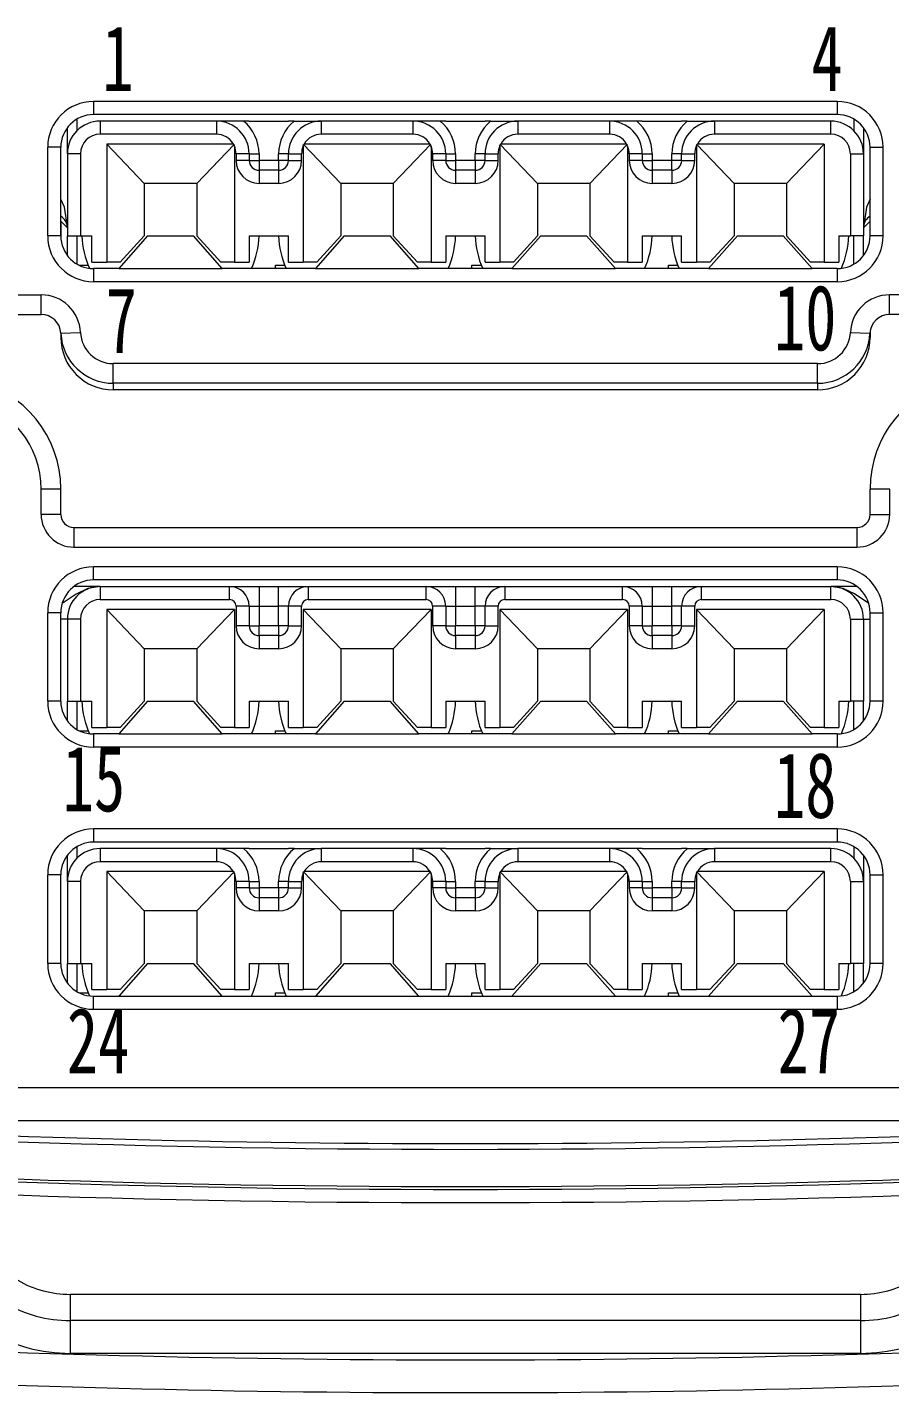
# Model space of a CAD drawing. Header units: inches. Extents: x 47316 to 59086, y 3141 to 11743.
# Drawn here: x 54120.21 to 54134.03, y 9684.55 to 9706.42 of the extents above; entities that cross this region are included whole.
import ezdxf

# ---------------------------------------------------------------- set-up
doc = ezdxf.new("R2010")
doc.units = ezdxf.units.IN
doc.header["$MEASUREMENT"] = 0
doc.layers.add('_BLACK_HOLE', color=7, linetype='Continuous')
doc.styles.add('MtX_SimSun', font='')
doc.styles.get('MtX_SimSun').set_extended_font_data('SimSun')

msp = doc.modelspace()

# ---------------------------------------------------------------- linework, layer by layer
at = {"color": 0, "lineweight": 15, "ltscale": 0.283749}
for p, q in [((54133.191, 9705.235), (54121.274, 9705.235)), ((54133.191, 9705.025), (54121.274, 9705.025)), ((54133.191, 9702.347), (54121.274, 9702.347)), ((54133.191, 9697.78), (54121.274, 9697.78)), ((54133.191, 9697.57), (54121.274, 9697.57)), ((54133.191, 9694.892), (54121.274, 9694.892)), ((54133.191, 9693.58), (54121.274, 9693.58)), ((54133.191, 9693.37), (54121.274, 9693.37)), ((54121.274, 9690.692), (54133.191, 9690.692))]:
    msp.add_line(p, q, dxfattribs=at)
at = {"color": 0, "lineweight": 15, "ltscale": 0.005}
for p, q in [((54121.274, 9705.235), (54121.274, 9705.025)), ((54133.191, 9705.235), (54133.191, 9705.025)), ((54121.379, 9704.92), (54121.379, 9704.71)), ((54123.242, 9704.92), (54123.242, 9704.71)), ((54124.922, 9704.92), (54124.922, 9704.71)), ((54126.392, 9704.92), (54126.392, 9704.71)), ((54128.072, 9704.92), (54128.072, 9704.71)), ((54129.542, 9704.92), (54129.542, 9704.71)), ((54131.222, 9704.92), (54131.222, 9704.71)), ((54133.086, 9704.71), (54133.086, 9704.92)), ((54120.749, 9704.5), (54120.539, 9704.5)), ((54133.716, 9704.5), (54133.926, 9704.5)), ((54121.064, 9704.395), (54120.854, 9704.395)), ((54123.767, 9704.395), (54123.557, 9704.395)), ((54123.767, 9704.29), (54123.557, 9704.29)), ((54124.397, 9704.395), (54124.607, 9704.395)), ((54124.397, 9704.29), (54124.607, 9704.29)), ((54126.917, 9704.395), (54126.707, 9704.395)), ((54126.917, 9704.29), (54126.707, 9704.29)), ((54127.547, 9704.395), (54127.757, 9704.395)), ((54127.547, 9704.29), (54127.757, 9704.29)), ((54130.067, 9704.395), (54129.857, 9704.395)), ((54130.067, 9704.29), (54129.857, 9704.29)), ((54130.697, 9704.395), (54130.907, 9704.395)), ((54130.697, 9704.29), (54130.907, 9704.29)), ((54133.401, 9704.395), (54133.611, 9704.395)), ((54123.925, 9704.132), (54123.925, 9703.922)), ((54124.24, 9704.132), (54124.24, 9703.922)), ((54127.075, 9704.132), (54127.075, 9703.922)), ((54127.39, 9704.132), (54127.39, 9703.922)), ((54130.225, 9704.132), (54130.225, 9703.922)), ((54130.54, 9704.132), (54130.54, 9703.922)), ((54120.749, 9703.082), (54120.539, 9703.082)), ((54120.854, 9703.082), (54121.064, 9703.082)), ((54133.611, 9703.082), (54133.401, 9703.082)), ((54133.926, 9703.082), (54133.716, 9703.082)), ((54121.274, 9702.557), (54121.274, 9702.347)), ((54133.191, 9702.557), (54133.191, 9702.347)), ((54121.274, 9697.57), (54121.274, 9697.78)), ((54133.191, 9697.78), (54133.191, 9697.57)), ((54121.379, 9697.465), (54121.379, 9697.255)), ((54123.452, 9697.255), (54123.452, 9697.465)), ((54124.712, 9697.465), (54124.712, 9697.255)), ((54126.602, 9697.255), (54126.602, 9697.465)), ((54127.862, 9697.465), (54127.862, 9697.255)), ((54129.752, 9697.255), (54129.752, 9697.465)), ((54131.012, 9697.465), (54131.012, 9697.255)), ((54133.086, 9697.255), (54133.086, 9697.465)), ((54123.767, 9697.15), (54123.557, 9697.15)), ((54124.607, 9697.15), (54124.397, 9697.15)), ((54126.917, 9697.15), (54126.707, 9697.15)), ((54127.757, 9697.15), (54127.547, 9697.15)), ((54130.067, 9697.15), (54129.857, 9697.15)), ((54130.907, 9697.15), (54130.697, 9697.15)), ((54120.749, 9697.045), (54120.539, 9697.045)), ((54121.064, 9696.94), (54120.854, 9696.94)), ((54133.401, 9696.94), (54133.611, 9696.94)), ((54133.716, 9697.045), (54133.926, 9697.045)), ((54123.767, 9696.835), (54123.557, 9696.835)), ((54123.925, 9696.677), (54123.925, 9696.467)), ((54124.24, 9696.677), (54124.24, 9696.467)), ((54124.397, 9696.835), (54124.607, 9696.835)), ((54126.917, 9696.835), (54126.707, 9696.835)), ((54127.075, 9696.677), (54127.075, 9696.467)), ((54127.39, 9696.677), (54127.39, 9696.467)), ((54127.547, 9696.835), (54127.757, 9696.835)), ((54130.067, 9696.835), (54129.857, 9696.835)), ((54130.225, 9696.677), (54130.225, 9696.467)), ((54130.54, 9696.677), (54130.54, 9696.467)), ((54130.697, 9696.835), (54130.907, 9696.835)), ((54120.749, 9695.627), (54120.539, 9695.627)), ((54120.854, 9695.627), (54121.064, 9695.627)), ((54133.611, 9695.627), (54133.401, 9695.627)), ((54133.926, 9695.627), (54133.716, 9695.627)), ((54121.274, 9695.102), (54121.274, 9694.892)), ((54133.191, 9695.102), (54133.191, 9694.892)), ((54121.274, 9693.58), (54121.274, 9693.37)), ((54133.191, 9693.58), (54133.191, 9693.37)), ((54121.379, 9693.265), (54121.379, 9693.055)), ((54123.242, 9693.265), (54123.242, 9693.055)), ((54124.922, 9693.265), (54124.922, 9693.055)), ((54126.392, 9693.265), (54126.392, 9693.055)), ((54128.072, 9693.265), (54128.072, 9693.055)), ((54129.542, 9693.265), (54129.542, 9693.055)), ((54131.222, 9693.265), (54131.222, 9693.055)), ((54133.086, 9693.055), (54133.086, 9693.265)), ((54120.749, 9692.845), (54120.539, 9692.845)), ((54121.064, 9692.74), (54120.854, 9692.74)), ((54123.767, 9692.74), (54123.557, 9692.74)), ((54124.397, 9692.74), (54124.607, 9692.74)), ((54126.917, 9692.74), (54126.707, 9692.74)), ((54127.547, 9692.74), (54127.757, 9692.74)), ((54130.067, 9692.74), (54129.857, 9692.74)), ((54130.697, 9692.74), (54130.907, 9692.74)), ((54133.401, 9692.74), (54133.611, 9692.74)), ((54133.716, 9692.845), (54133.926, 9692.845)), ((54123.767, 9692.635), (54123.557, 9692.635)), ((54123.925, 9692.477), (54123.925, 9692.267)), ((54124.24, 9692.477), (54124.24, 9692.267)), ((54124.397, 9692.635), (54124.607, 9692.635)), ((54126.917, 9692.635), (54126.707, 9692.635)), ((54127.075, 9692.477), (54127.075, 9692.267)), ((54127.39, 9692.477), (54127.39, 9692.267)), ((54127.547, 9692.635), (54127.757, 9692.635)), ((54130.067, 9692.635), (54129.857, 9692.635)), ((54130.225, 9692.477), (54130.225, 9692.267)), ((54130.54, 9692.477), (54130.54, 9692.267)), ((54130.697, 9692.635), (54130.907, 9692.635)), ((54120.749, 9691.427), (54120.539, 9691.427)), ((54120.854, 9691.427), (54121.064, 9691.427)), ((54133.611, 9691.427), (54133.401, 9691.427)), ((54133.926, 9691.427), (54133.716, 9691.427)), ((54121.274, 9690.692), (54121.274, 9690.902)), ((54133.191, 9690.902), (54133.191, 9690.692))]:
    msp.add_line(p, q, dxfattribs=at)
at = {"color": 0, "lineweight": 15, "ltscale": 0.004398}
for p, q in [((54121.011, 9704.769), (54121.011, 9704.954)), ((54133.454, 9704.954), (54133.454, 9704.769)), ((54121.011, 9693.114), (54121.011, 9693.299)), ((54133.454, 9693.299), (54133.454, 9693.114))]:
    msp.add_line(p, q, dxfattribs=at)
at = {"color": 0, "lineweight": 15, "ltscale": 0.01}
for p, q in [((54120.854, 9704.395), (54120.854, 9704.815)), ((54133.611, 9704.815), (54133.611, 9704.395)), ((54121.247, 9702.662), (54121.247, 9703.082)), ((54123.767, 9703.082), (54123.767, 9702.662)), ((54124.397, 9702.662), (54124.397, 9703.082)), ((54126.917, 9703.082), (54126.917, 9702.662)), ((54127.547, 9702.662), (54127.547, 9703.082)), ((54130.067, 9703.082), (54130.067, 9702.662)), ((54130.697, 9702.662), (54130.697, 9703.082)), ((54133.217, 9703.082), (54133.217, 9702.662)), ((54121.247, 9695.207), (54121.247, 9695.627)), ((54123.767, 9695.627), (54123.767, 9695.207)), ((54124.397, 9695.207), (54124.397, 9695.627)), ((54126.917, 9695.627), (54126.917, 9695.207)), ((54127.547, 9695.207), (54127.547, 9695.627)), ((54130.067, 9695.627), (54130.067, 9695.207)), ((54130.697, 9695.207), (54130.697, 9695.627)), ((54133.217, 9695.627), (54133.217, 9695.207)), ((54120.854, 9692.74), (54120.854, 9693.16)), ((54133.611, 9693.16), (54133.611, 9692.74)), ((54121.247, 9691.007), (54121.247, 9691.427)), ((54123.767, 9691.427), (54123.767, 9691.007)), ((54124.397, 9691.007), (54124.397, 9691.427)), ((54126.917, 9691.427), (54126.917, 9691.007)), ((54127.547, 9691.007), (54127.547, 9691.427)), ((54130.067, 9691.427), (54130.067, 9691.007)), ((54130.697, 9691.007), (54130.697, 9691.427)), ((54133.217, 9691.427), (54133.217, 9691.007))]:
    msp.add_line(p, q, dxfattribs=at)
at = {"color": 0, "lineweight": 15, "ltscale": 0.044376}
for p, q in [((54123.242, 9704.92), (54121.379, 9704.92)), ((54133.086, 9704.92), (54131.222, 9704.92)), ((54123.242, 9704.71), (54121.379, 9704.71)), ((54133.086, 9704.71), (54131.222, 9704.71)), ((54123.242, 9693.265), (54121.379, 9693.265)), ((54133.086, 9693.265), (54131.222, 9693.265)), ((54123.242, 9693.055), (54121.379, 9693.055)), ((54133.086, 9693.055), (54131.222, 9693.055))]:
    msp.add_line(p, q, dxfattribs=at)
at = {"color": 0, "lineweight": 15, "ltscale": 0.010384}
for p, q in [((54123.679, 9704.92), (54123.242, 9704.92)), ((54124.486, 9704.92), (54124.922, 9704.92)), ((54126.829, 9704.92), (54126.392, 9704.92)), ((54127.636, 9704.92), (54128.072, 9704.92)), ((54129.979, 9704.92), (54129.542, 9704.92)), ((54130.786, 9704.92), (54131.222, 9704.92)), ((54123.679, 9693.265), (54123.242, 9693.265)), ((54124.486, 9693.265), (54124.922, 9693.265)), ((54126.829, 9693.265), (54126.392, 9693.265)), ((54127.636, 9693.265), (54128.072, 9693.265)), ((54129.979, 9693.265), (54129.542, 9693.265)), ((54130.786, 9693.265), (54131.222, 9693.265))]:
    msp.add_line(p, q, dxfattribs=at)
at = {"color": 0, "lineweight": 15, "ltscale": 0.002116}
for p, q in [((54123.767, 9704.92), (54123.679, 9704.92)), ((54124.486, 9704.92), (54124.397, 9704.92)), ((54126.917, 9704.92), (54126.829, 9704.92)), ((54127.636, 9704.92), (54127.547, 9704.92)), ((54130.067, 9704.92), (54129.979, 9704.92)), ((54130.786, 9704.92), (54130.697, 9704.92)), ((54123.767, 9693.265), (54123.679, 9693.265)), ((54124.486, 9693.265), (54124.397, 9693.265)), ((54126.917, 9693.265), (54126.829, 9693.265)), ((54127.636, 9693.265), (54127.547, 9693.265)), ((54130.067, 9693.265), (54129.979, 9693.265)), ((54130.786, 9693.265), (54130.697, 9693.265))]:
    msp.add_line(p, q, dxfattribs=at)
at = {"color": 0, "lineweight": 15, "ltscale": 0.014999}
for p, q in [((54123.767, 9704.92), (54124.397, 9704.92)), ((54126.917, 9704.92), (54127.547, 9704.92)), ((54130.067, 9704.92), (54130.697, 9704.92)), ((54123.767, 9703.082), (54124.397, 9703.082)), ((54126.917, 9703.082), (54127.547, 9703.082)), ((54130.067, 9703.082), (54130.697, 9703.082)), ((54123.767, 9695.627), (54124.397, 9695.627)), ((54126.917, 9695.627), (54127.547, 9695.627)), ((54130.067, 9695.627), (54130.697, 9695.627)), ((54123.767, 9693.265), (54124.397, 9693.265)), ((54126.917, 9693.265), (54127.547, 9693.265)), ((54130.067, 9693.265), (54130.697, 9693.265)), ((54123.767, 9691.427), (54124.397, 9691.427)), ((54126.917, 9691.427), (54127.547, 9691.427)), ((54130.067, 9691.427), (54130.697, 9691.427))]:
    msp.add_line(p, q, dxfattribs=at)
at = {"color": 0, "lineweight": 15, "ltscale": 0.035001}
for p, q in [((54126.392, 9704.92), (54124.922, 9704.92)), ((54129.542, 9704.92), (54128.072, 9704.92)), ((54126.392, 9704.71), (54124.922, 9704.71)), ((54129.542, 9704.71), (54128.072, 9704.71)), ((54126.392, 9693.265), (54124.922, 9693.265)), ((54129.542, 9693.265), (54128.072, 9693.265)), ((54126.392, 9693.055), (54124.922, 9693.055)), ((54129.542, 9693.055), (54128.072, 9693.055))]:
    msp.add_line(p, q, dxfattribs=at)
at = {"color": 0, "lineweight": 15, "ltscale": 0.03375}
for p, q in [((54120.539, 9703.082), (54120.539, 9704.5)), ((54120.749, 9703.082), (54120.749, 9704.5)), ((54133.716, 9703.082), (54133.716, 9704.5)), ((54133.926, 9703.082), (54133.926, 9704.5)), ((54120.539, 9695.627), (54120.539, 9697.045)), ((54120.749, 9695.627), (54120.749, 9697.045)), ((54133.716, 9695.627), (54133.716, 9697.045)), ((54133.926, 9695.627), (54133.926, 9697.045)), ((54120.539, 9691.427), (54120.539, 9692.845)), ((54120.749, 9691.427), (54120.749, 9692.845)), ((54133.716, 9691.427), (54133.716, 9692.845)), ((54133.926, 9691.427), (54133.926, 9692.845))]:
    msp.add_line(p, q, dxfattribs=at)
at = {"color": 0, "lineweight": 15, "ltscale": 0.020775}
for p, q in [((54122.087, 9703.922), (54121.484, 9704.552)), ((54132.377, 9703.922), (54132.981, 9704.552)), ((54122.087, 9696.467), (54121.484, 9697.097)), ((54122.927, 9696.467), (54123.531, 9697.097)), ((54125.237, 9696.467), (54124.634, 9697.097)), ((54126.077, 9696.467), (54126.681, 9697.097)), ((54128.387, 9696.467), (54127.784, 9697.097)), ((54129.227, 9696.467), (54129.831, 9697.097)), ((54131.537, 9696.467), (54130.934, 9697.097)), ((54132.377, 9696.467), (54132.981, 9697.097)), ((54122.087, 9692.267), (54121.484, 9692.897)), ((54132.377, 9692.267), (54132.981, 9692.897))]:
    msp.add_line(p, q, dxfattribs=at)
at = {"color": 0, "lineweight": 15, "ltscale": 0.045}
for p, q in [((54121.484, 9704.552), (54121.484, 9702.662)), ((54132.981, 9704.552), (54132.981, 9702.662)), ((54121.484, 9697.097), (54121.484, 9695.207)), ((54123.531, 9697.097), (54123.531, 9695.207)), ((54124.634, 9697.097), (54124.634, 9695.207)), ((54126.681, 9697.097), (54126.681, 9695.207)), ((54127.784, 9697.097), (54127.784, 9695.207)), ((54129.831, 9697.097), (54129.831, 9695.207)), ((54130.934, 9697.097), (54130.934, 9695.207)), ((54132.981, 9697.097), (54132.981, 9695.207)), ((54121.484, 9692.897), (54121.484, 9691.007)), ((54132.981, 9692.897), (54132.981, 9691.007))]:
    msp.add_line(p, q, dxfattribs=at)
at = {"color": 0, "lineweight": 15, "ltscale": 0.048369}
for p, q in [((54123.515, 9704.552), (54121.484, 9704.552)), ((54132.981, 9704.552), (54130.95, 9704.552)), ((54123.515, 9692.897), (54121.484, 9692.897)), ((54132.981, 9692.897), (54130.95, 9692.897))]:
    msp.add_line(p, q, dxfattribs=at)
at = {"color": 0, "lineweight": 15, "ltscale": 0.020578}
for p, q in [((54122.927, 9703.922), (54123.525, 9704.546)), ((54125.237, 9703.922), (54124.639, 9704.546)), ((54126.077, 9703.922), (54126.675, 9704.546)), ((54128.387, 9703.922), (54127.789, 9704.546)), ((54129.227, 9703.922), (54129.825, 9704.546)), ((54131.537, 9703.922), (54130.939, 9704.546)), ((54122.927, 9692.267), (54123.525, 9692.891)), ((54125.237, 9692.267), (54124.639, 9692.891)), ((54126.077, 9692.267), (54126.675, 9692.891)), ((54128.387, 9692.267), (54127.789, 9692.891)), ((54129.227, 9692.267), (54129.825, 9692.891)), ((54131.537, 9692.267), (54130.939, 9692.891))]:
    msp.add_line(p, q, dxfattribs=at)
at = {"color": 0, "lineweight": 15, "ltscale": 0.000282771}
for p, q in [((54123.515, 9704.552), (54123.525, 9704.546)), ((54124.65, 9704.552), (54124.639, 9704.546)), ((54126.665, 9704.552), (54126.675, 9704.546)), ((54127.8, 9704.552), (54127.789, 9704.546)), ((54129.815, 9704.552), (54129.825, 9704.546)), ((54130.95, 9704.552), (54130.939, 9704.546)), ((54123.515, 9692.897), (54123.525, 9692.891)), ((54124.65, 9692.897), (54124.639, 9692.891)), ((54126.665, 9692.897), (54126.675, 9692.891)), ((54127.8, 9692.897), (54127.789, 9692.891)), ((54129.815, 9692.897), (54129.825, 9692.891)), ((54130.95, 9692.897), (54130.939, 9692.891))]:
    msp.add_line(p, q, dxfattribs=at)
at = {"color": 0, "lineweight": 15, "ltscale": 0.000624532}
for p, q in [((54123.531, 9704.52), (54123.525, 9704.546)), ((54124.634, 9704.52), (54124.639, 9704.546)), ((54126.681, 9704.52), (54126.675, 9704.546)), ((54127.784, 9704.52), (54127.789, 9704.546)), ((54129.831, 9704.52), (54129.825, 9704.546)), ((54130.934, 9704.52), (54130.939, 9704.546)), ((54123.531, 9692.865), (54123.525, 9692.891)), ((54124.634, 9692.865), (54124.639, 9692.891)), ((54126.681, 9692.865), (54126.675, 9692.891)), ((54127.784, 9692.865), (54127.789, 9692.891)), ((54129.831, 9692.865), (54129.825, 9692.891)), ((54130.934, 9692.865), (54130.939, 9692.891))]:
    msp.add_line(p, q, dxfattribs=at)
at = {"color": 0, "lineweight": 15, "ltscale": 0.044247}
for p, q in [((54123.531, 9704.52), (54123.531, 9702.662)), ((54124.634, 9704.52), (54124.634, 9702.662)), ((54126.681, 9704.52), (54126.681, 9702.662)), ((54127.784, 9704.52), (54127.784, 9702.662)), ((54129.831, 9704.52), (54129.831, 9702.662)), ((54130.934, 9704.52), (54130.934, 9702.662)), ((54123.531, 9692.865), (54123.531, 9691.007)), ((54124.634, 9692.865), (54124.634, 9691.007)), ((54126.681, 9692.865), (54126.681, 9691.007)), ((54127.784, 9692.865), (54127.784, 9691.007)), ((54129.831, 9692.865), (54129.831, 9691.007)), ((54130.934, 9692.865), (54130.934, 9691.007))]:
    msp.add_line(p, q, dxfattribs=at)
at = {"color": 0, "lineweight": 15, "ltscale": 0.047989}
for p, q in [((54126.665, 9704.552), (54124.65, 9704.552)), ((54129.815, 9704.552), (54127.8, 9704.552)), ((54126.665, 9692.897), (54124.65, 9692.897)), ((54129.815, 9692.897), (54127.8, 9692.897))]:
    msp.add_line(p, q, dxfattribs=at)
at = {"color": 0, "lineweight": 15, "ltscale": 0.03125}
for p, q in [((54120.854, 9704.395), (54120.854, 9703.082)), ((54121.064, 9704.395), (54121.064, 9703.082)), ((54133.401, 9704.395), (54133.401, 9703.082)), ((54133.611, 9704.395), (54133.611, 9703.082)), ((54120.854, 9696.94), (54120.854, 9695.627)), ((54121.064, 9696.94), (54121.064, 9695.627)), ((54133.401, 9696.94), (54133.401, 9695.627)), ((54133.611, 9696.94), (54133.611, 9695.627)), ((54120.854, 9692.74), (54120.854, 9691.427)), ((54121.064, 9692.74), (54121.064, 9691.427)), ((54133.401, 9692.74), (54133.401, 9691.427)), ((54133.611, 9692.74), (54133.611, 9691.427))]:
    msp.add_line(p, q, dxfattribs=at)
at = {"color": 0, "lineweight": 15, "ltscale": 0.0025}
for p, q in [((54123.557, 9704.395), (54123.557, 9704.29)), ((54123.767, 9704.395), (54123.767, 9704.29)), ((54123.925, 9704.395), (54123.925, 9704.29)), ((54124.24, 9704.29), (54124.24, 9704.395)), ((54124.397, 9704.29), (54124.397, 9704.395)), ((54124.607, 9704.29), (54124.607, 9704.395)), ((54126.707, 9704.395), (54126.707, 9704.29)), ((54126.917, 9704.395), (54126.917, 9704.29)), ((54127.075, 9704.395), (54127.075, 9704.29)), ((54127.39, 9704.29), (54127.39, 9704.395)), ((54127.547, 9704.29), (54127.547, 9704.395)), ((54127.757, 9704.29), (54127.757, 9704.395)), ((54129.857, 9704.395), (54129.857, 9704.29)), ((54130.067, 9704.395), (54130.067, 9704.29)), ((54130.225, 9704.395), (54130.225, 9704.29)), ((54130.54, 9704.29), (54130.54, 9704.395)), ((54130.697, 9704.29), (54130.697, 9704.395)), ((54130.907, 9704.29), (54130.907, 9704.395)), ((54121.589, 9700.72), (54121.589, 9700.615)), ((54132.876, 9700.72), (54132.876, 9700.615)), ((54123.557, 9692.74), (54123.557, 9692.635)), ((54123.767, 9692.74), (54123.767, 9692.635)), ((54123.925, 9692.74), (54123.925, 9692.635)), ((54124.24, 9692.635), (54124.24, 9692.74)), ((54124.397, 9692.635), (54124.397, 9692.74)), ((54124.607, 9692.635), (54124.607, 9692.74)), ((54126.707, 9692.74), (54126.707, 9692.635)), ((54126.917, 9692.74), (54126.917, 9692.635)), ((54127.075, 9692.74), (54127.075, 9692.635)), ((54127.39, 9692.635), (54127.39, 9692.74)), ((54127.547, 9692.635), (54127.547, 9692.74)), ((54127.757, 9692.635), (54127.757, 9692.74)), ((54129.857, 9692.74), (54129.857, 9692.635)), ((54130.067, 9692.74), (54130.067, 9692.635)), ((54130.225, 9692.74), (54130.225, 9692.635)), ((54130.54, 9692.635), (54130.54, 9692.74)), ((54130.697, 9692.635), (54130.697, 9692.74)), ((54130.907, 9692.635), (54130.907, 9692.74))]:
    msp.add_line(p, q, dxfattribs=at)
at = {"color": 0, "lineweight": 15, "ltscale": 0.003749}
for p, q in [((54123.767, 9704.395), (54123.925, 9704.395)), ((54123.767, 9704.29), (54123.925, 9704.29)), ((54124.397, 9704.395), (54124.24, 9704.395)), ((54124.397, 9704.29), (54124.24, 9704.29)), ((54126.917, 9704.395), (54127.075, 9704.395)), ((54126.917, 9704.29), (54127.075, 9704.29)), ((54127.547, 9704.395), (54127.39, 9704.395)), ((54127.547, 9704.29), (54127.39, 9704.29)), ((54130.067, 9704.395), (54130.225, 9704.395)), ((54130.067, 9704.29), (54130.225, 9704.29)), ((54130.697, 9704.395), (54130.54, 9704.395)), ((54130.697, 9704.29), (54130.54, 9704.29)), ((54123.767, 9697.15), (54123.925, 9697.15)), ((54124.397, 9697.15), (54124.24, 9697.15)), ((54126.917, 9697.15), (54127.075, 9697.15)), ((54127.547, 9697.15), (54127.39, 9697.15)), ((54130.067, 9697.15), (54130.225, 9697.15)), ((54130.697, 9697.15), (54130.54, 9697.15)), ((54123.767, 9696.835), (54123.925, 9696.835)), ((54124.397, 9696.835), (54124.24, 9696.835)), ((54126.917, 9696.835), (54127.075, 9696.835)), ((54127.547, 9696.835), (54127.39, 9696.835)), ((54130.067, 9696.835), (54130.225, 9696.835)), ((54130.697, 9696.835), (54130.54, 9696.835)), ((54123.767, 9692.74), (54123.925, 9692.74)), ((54124.397, 9692.74), (54124.24, 9692.74)), ((54126.917, 9692.74), (54127.075, 9692.74)), ((54127.547, 9692.74), (54127.39, 9692.74)), ((54130.067, 9692.74), (54130.225, 9692.74)), ((54130.697, 9692.74), (54130.54, 9692.74)), ((54123.767, 9692.635), (54123.925, 9692.635)), ((54124.397, 9692.635), (54124.24, 9692.635)), ((54126.917, 9692.635), (54127.075, 9692.635)), ((54127.547, 9692.635), (54127.39, 9692.635)), ((54130.067, 9692.635), (54130.225, 9692.635)), ((54130.697, 9692.635), (54130.54, 9692.635))]:
    msp.add_line(p, q, dxfattribs=at)
at = {"color": 0, "lineweight": 15, "ltscale": 0.003622}
for p, q in [((54123.925, 9704.29), (54123.925, 9704.137)), ((54127.075, 9704.29), (54127.075, 9704.137)), ((54130.225, 9704.29), (54130.225, 9704.137)), ((54123.925, 9692.635), (54123.925, 9692.482)), ((54127.075, 9692.635), (54127.075, 9692.482)), ((54130.225, 9692.635), (54130.225, 9692.482))]:
    msp.add_line(p, q, dxfattribs=at)
at = {"color": 0, "lineweight": 15, "ltscale": 0.007501}
for p, q in [((54124.24, 9704.29), (54123.925, 9704.29)), ((54127.39, 9704.29), (54127.075, 9704.29)), ((54130.54, 9704.29), (54130.225, 9704.29)), ((54124.24, 9704.132), (54123.925, 9704.132)), ((54127.39, 9704.132), (54127.075, 9704.132)), ((54130.54, 9704.132), (54130.225, 9704.132)), ((54124.24, 9703.922), (54123.925, 9703.922)), ((54127.39, 9703.922), (54127.075, 9703.922)), ((54130.54, 9703.922), (54130.225, 9703.922)), ((54123.925, 9697.465), (54124.24, 9697.465)), ((54127.075, 9697.465), (54127.39, 9697.465)), ((54130.225, 9697.465), (54130.54, 9697.465)), ((54123.925, 9697.15), (54124.24, 9697.15)), ((54127.075, 9697.15), (54127.39, 9697.15)), ((54130.225, 9697.15), (54130.54, 9697.15)), ((54124.24, 9696.835), (54123.925, 9696.835)), ((54124.24, 9696.677), (54123.925, 9696.677)), ((54127.39, 9696.835), (54127.075, 9696.835)), ((54127.39, 9696.677), (54127.075, 9696.677)), ((54130.54, 9696.835), (54130.225, 9696.835)), ((54130.54, 9696.677), (54130.225, 9696.677)), ((54124.24, 9696.467), (54123.925, 9696.467)), ((54127.39, 9696.467), (54127.075, 9696.467)), ((54130.54, 9696.467), (54130.225, 9696.467)), ((54124.24, 9692.635), (54123.925, 9692.635)), ((54124.24, 9692.477), (54123.925, 9692.477)), ((54127.39, 9692.635), (54127.075, 9692.635)), ((54127.39, 9692.477), (54127.075, 9692.477)), ((54130.54, 9692.635), (54130.225, 9692.635)), ((54130.54, 9692.477), (54130.225, 9692.477)), ((54124.24, 9692.267), (54123.925, 9692.267)), ((54127.39, 9692.267), (54127.075, 9692.267)), ((54130.54, 9692.267), (54130.225, 9692.267))]:
    msp.add_line(p, q, dxfattribs=at)
at = {"color": 0, "lineweight": 15, "ltscale": 0.000970459}
for p, q in [((54124.24, 9704.29), (54124.24, 9704.249)), ((54127.39, 9704.29), (54127.39, 9704.249)), ((54130.54, 9704.249), (54130.54, 9704.29)), ((54124.24, 9692.635), (54124.24, 9692.594)), ((54127.39, 9692.635), (54127.39, 9692.594)), ((54130.54, 9692.635), (54130.54, 9692.594))]:
    msp.add_line(p, q, dxfattribs=at)
at = {"color": 0, "lineweight": 15, "ltscale": 0.000127411}
for p, q in [((54123.925, 9704.137), (54123.925, 9704.132)), ((54127.075, 9704.137), (54127.075, 9704.132)), ((54130.225, 9704.137), (54130.225, 9704.132)), ((54123.925, 9692.482), (54123.925, 9692.477)), ((54127.075, 9692.482), (54127.075, 9692.477)), ((54130.225, 9692.482), (54130.225, 9692.477))]:
    msp.add_line(p, q, dxfattribs=at)
at = {"color": 0, "lineweight": 15, "ltscale": 0.002779}
for p, q in [((54124.24, 9704.249), (54124.24, 9704.132)), ((54127.39, 9704.249), (54127.39, 9704.132)), ((54130.54, 9704.132), (54130.54, 9704.249)), ((54124.24, 9692.594), (54124.24, 9692.477)), ((54127.39, 9692.594), (54127.39, 9692.477)), ((54130.54, 9692.594), (54130.54, 9692.477))]:
    msp.add_line(p, q, dxfattribs=at)
at = {"color": 0, "lineweight": 15, "ltscale": 0.02}
for p, q in [((54122.087, 9703.922), (54122.087, 9703.082)), ((54122.927, 9703.922), (54122.927, 9703.082)), ((54125.237, 9703.922), (54125.237, 9703.082)), ((54126.077, 9703.922), (54126.077, 9703.082)), ((54128.387, 9703.922), (54128.387, 9703.082)), ((54129.227, 9703.922), (54129.227, 9703.082)), ((54131.537, 9703.922), (54131.537, 9703.082)), ((54132.377, 9703.922), (54132.377, 9703.082)), ((54122.087, 9696.467), (54122.087, 9695.627)), ((54122.927, 9696.467), (54122.927, 9695.627)), ((54125.237, 9696.467), (54125.237, 9695.627)), ((54126.077, 9696.467), (54126.077, 9695.627)), ((54128.387, 9696.467), (54128.387, 9695.627)), ((54129.227, 9696.467), (54129.227, 9695.627)), ((54131.537, 9696.467), (54131.537, 9695.627)), ((54132.377, 9696.467), (54132.377, 9695.627)), ((54122.087, 9692.267), (54122.087, 9691.427)), ((54122.927, 9692.267), (54122.927, 9691.427)), ((54125.237, 9692.267), (54125.237, 9691.427)), ((54126.077, 9692.267), (54126.077, 9691.427)), ((54128.387, 9692.267), (54128.387, 9691.427)), ((54129.227, 9692.267), (54129.227, 9691.427)), ((54131.537, 9692.267), (54131.537, 9691.427)), ((54132.377, 9692.267), (54132.377, 9691.427))]:
    msp.add_line(p, q, dxfattribs=at)
at = {"color": 0, "lineweight": 15, "ltscale": 0.020001}
for p, q in [((54122.927, 9703.922), (54122.087, 9703.922)), ((54126.077, 9703.922), (54125.237, 9703.922)), ((54129.227, 9703.922), (54128.387, 9703.922)), ((54132.377, 9703.922), (54131.537, 9703.922)), ((54122.927, 9696.467), (54122.087, 9696.467)), ((54126.077, 9696.467), (54125.237, 9696.467)), ((54129.227, 9696.467), (54128.387, 9696.467)), ((54132.377, 9696.467), (54131.537, 9696.467)), ((54122.927, 9692.267), (54122.087, 9692.267)), ((54126.077, 9692.267), (54125.237, 9692.267)), ((54129.227, 9692.267), (54128.387, 9692.267)), ((54132.377, 9692.267), (54131.537, 9692.267))]:
    msp.add_line(p, q, dxfattribs=at)
at = {"color": 0, "lineweight": 15}
for p, q in [((54120.808, 9703.542), (54120.749, 9703.668)), ((54133.716, 9703.668), (54133.657, 9703.539)), ((54120.854, 9703.23), (54120.808, 9703.542)), ((54133.657, 9703.539), (54133.611, 9703.213)), ((54120.994, 9697.342), (54120.77, 9697.193)), ((54121.18, 9697.432), (54120.994, 9697.342)), ((54121.379, 9697.465), (54121.18, 9697.432)), ((54133.284, 9697.433), (54133.086, 9697.465)), ((54133.465, 9697.346), (54133.284, 9697.433)), ((54133.695, 9697.194), (54133.465, 9697.346)), ((54139.439, 9689.432), (54115.026, 9689.432)), ((54139.754, 9688.907), (54114.711, 9688.907))]:
    msp.add_line(p, q, dxfattribs=at)
at = {"color": 0, "lineweight": 15, "ltscale": 0.003535}
for p, q in [((54120.749, 9703.318), (54120.854, 9703.213)), ((54133.611, 9703.213), (54133.716, 9703.318))]:
    msp.add_line(p, q, dxfattribs=at)
at = {"color": 0, "lineweight": 15, "ltscale": 0.005696}
msp.add_line((54120.749, 9703.318), (54120.749, 9703.079), dxfattribs=at)
at = {"color": 0, "lineweight": 15, "ltscale": 0.000436785}
msp.add_line((54120.854, 9703.213), (54120.853, 9703.232), dxfattribs=at)
at = {"color": 0, "lineweight": 15, "ltscale": 0.000418492}
msp.add_line((54133.612, 9703.231), (54133.611, 9703.214), dxfattribs=at)
at = {"color": 0, "lineweight": 15, "ltscale": 0.0075}
for p, q in [((54120.854, 9702.767), (54120.854, 9703.082)), ((54133.611, 9702.767), (54133.611, 9703.082)), ((54120.435, 9701.822), (54120.435, 9702.137)), ((54134.03, 9701.822), (54134.03, 9702.137)), ((54120.75, 9701.521), (54121.064, 9701.536)), ((54133.401, 9701.536), (54133.715, 9701.521)), ((54121.589, 9700.72), (54121.589, 9701.035)), ((54132.876, 9700.72), (54132.876, 9701.035)), ((54120.749, 9699.026), (54120.434, 9699.026)), ((54134.031, 9699.026), (54133.716, 9699.026)), ((54120.749, 9698.62), (54120.434, 9698.62)), ((54133.716, 9698.62), (54134.031, 9698.62)), ((54120.959, 9698.41), (54120.959, 9698.095)), ((54133.506, 9698.41), (54133.506, 9698.095)), ((54123.925, 9697.465), (54123.925, 9697.15)), ((54124.24, 9697.15), (54124.24, 9697.465)), ((54127.075, 9697.465), (54127.075, 9697.15)), ((54127.39, 9697.15), (54127.39, 9697.465)), ((54130.225, 9697.465), (54130.225, 9697.15)), ((54130.54, 9697.15), (54130.54, 9697.465)), ((54123.557, 9697.15), (54123.557, 9696.835)), ((54123.767, 9697.15), (54123.767, 9696.835)), ((54123.925, 9697.15), (54123.925, 9696.835)), ((54124.24, 9696.835), (54124.24, 9697.15)), ((54124.397, 9696.835), (54124.397, 9697.15)), ((54124.607, 9696.835), (54124.607, 9697.15)), ((54126.707, 9697.15), (54126.707, 9696.835)), ((54126.917, 9697.15), (54126.917, 9696.835)), ((54127.075, 9697.15), (54127.075, 9696.835)), ((54127.39, 9696.835), (54127.39, 9697.15)), ((54127.547, 9696.835), (54127.547, 9697.15)), ((54127.757, 9696.835), (54127.757, 9697.15)), ((54129.857, 9697.15), (54129.857, 9696.835)), ((54130.067, 9697.15), (54130.067, 9696.835)), ((54130.225, 9697.15), (54130.225, 9696.835)), ((54130.54, 9696.835), (54130.54, 9697.15)), ((54130.697, 9696.835), (54130.697, 9697.15)), ((54130.907, 9696.835), (54130.907, 9697.15)), ((54120.854, 9695.312), (54120.854, 9695.627)), ((54133.611, 9695.312), (54133.611, 9695.627)), ((54120.854, 9691.112), (54120.854, 9691.427)), ((54133.611, 9691.112), (54133.611, 9691.427))]:
    msp.add_line(p, q, dxfattribs=at)
at = {"color": 0, "lineweight": 15, "ltscale": 0.010825}
for p, q in [((54121.011, 9702.627), (54121.011, 9703.082)), ((54133.454, 9702.627), (54133.454, 9703.082)), ((54121.011, 9695.172), (54121.011, 9695.627)), ((54133.454, 9695.172), (54133.454, 9695.627)), ((54121.011, 9690.972), (54121.011, 9691.427)), ((54133.454, 9690.972), (54133.454, 9691.427))]:
    msp.add_line(p, q, dxfattribs=at)
at = {"color": 0, "lineweight": 15, "ltscale": 0.004375}
for p, q in [((54121.064, 9703.082), (54121.247, 9703.082)), ((54133.217, 9703.082), (54133.401, 9703.082)), ((54121.064, 9695.627), (54121.247, 9695.627)), ((54133.217, 9695.627), (54133.401, 9695.627)), ((54121.064, 9691.427), (54121.247, 9691.427)), ((54133.217, 9691.427), (54133.401, 9691.427))]:
    msp.add_line(p, q, dxfattribs=at)
at = {"color": 0, "lineweight": 15, "ltscale": 0.016651}
for p, q in [((54122.14, 9703.082), (54121.678, 9702.557)), ((54123.337, 9702.557), (54122.875, 9703.082)), ((54125.29, 9703.082), (54124.828, 9702.557)), ((54126.487, 9702.557), (54126.025, 9703.082)), ((54128.44, 9703.082), (54127.978, 9702.557)), ((54129.637, 9702.557), (54129.175, 9703.082)), ((54131.59, 9703.082), (54131.128, 9702.557)), ((54132.787, 9702.557), (54132.325, 9703.082)), ((54122.14, 9695.627), (54121.678, 9695.102)), ((54123.337, 9695.102), (54122.875, 9695.627)), ((54125.29, 9695.627), (54124.828, 9695.102)), ((54126.487, 9695.102), (54126.025, 9695.627)), ((54128.44, 9695.627), (54127.978, 9695.102)), ((54129.637, 9695.102), (54129.175, 9695.627)), ((54131.59, 9695.627), (54131.128, 9695.102)), ((54132.787, 9695.102), (54132.325, 9695.627)), ((54122.14, 9691.427), (54121.678, 9690.902)), ((54123.337, 9690.902), (54122.875, 9691.427)), ((54125.29, 9691.427), (54124.828, 9690.902)), ((54126.487, 9690.902), (54126.025, 9691.427)), ((54128.44, 9691.427), (54127.978, 9690.902)), ((54129.637, 9690.902), (54129.175, 9691.427)), ((54131.59, 9691.427), (54131.128, 9690.902)), ((54132.787, 9690.902), (54132.325, 9691.427))]:
    msp.add_line(p, q, dxfattribs=at)
at = {"color": 0, "lineweight": 15, "ltscale": 0.013588}
for p, q in [((54121.701, 9702.662), (54122.087, 9703.082)), ((54123.314, 9702.662), (54122.927, 9703.082)), ((54124.851, 9702.662), (54125.237, 9703.082)), ((54126.464, 9702.662), (54126.077, 9703.082)), ((54128.001, 9702.662), (54128.387, 9703.082)), ((54129.614, 9702.662), (54129.227, 9703.082)), ((54131.151, 9702.662), (54131.537, 9703.082)), ((54132.764, 9702.662), (54132.377, 9703.082)), ((54121.701, 9695.207), (54122.087, 9695.627)), ((54123.314, 9695.207), (54122.927, 9695.627)), ((54124.851, 9695.207), (54125.237, 9695.627)), ((54126.464, 9695.207), (54126.077, 9695.627)), ((54128.001, 9695.207), (54128.387, 9695.627)), ((54129.614, 9695.207), (54129.227, 9695.627)), ((54131.151, 9695.207), (54131.537, 9695.627)), ((54132.764, 9695.207), (54132.377, 9695.627)), ((54121.701, 9691.007), (54122.087, 9691.427)), ((54123.314, 9691.007), (54122.927, 9691.427)), ((54124.851, 9691.007), (54125.237, 9691.427)), ((54126.464, 9691.007), (54126.077, 9691.427)), ((54128.001, 9691.007), (54128.387, 9691.427)), ((54129.614, 9691.007), (54129.227, 9691.427)), ((54131.151, 9691.007), (54131.537, 9691.427)), ((54132.764, 9691.007), (54132.377, 9691.427))]:
    msp.add_line(p, q, dxfattribs=at)
at = {"color": 0, "lineweight": 15, "ltscale": 0.017499}
for p, q in [((54122.14, 9703.082), (54122.875, 9703.082)), ((54125.29, 9703.082), (54126.025, 9703.082)), ((54128.44, 9703.082), (54129.175, 9703.082)), ((54131.59, 9703.082), (54132.325, 9703.082)), ((54122.14, 9695.627), (54122.875, 9695.627)), ((54125.29, 9695.627), (54126.025, 9695.627)), ((54128.44, 9695.627), (54129.175, 9695.627)), ((54131.59, 9695.627), (54132.325, 9695.627)), ((54122.14, 9691.427), (54122.875, 9691.427)), ((54125.29, 9691.427), (54126.025, 9691.427)), ((54128.44, 9691.427), (54129.175, 9691.427)), ((54131.59, 9691.427), (54132.325, 9691.427))]:
    msp.add_line(p, q, dxfattribs=at)
at = {"color": 0, "lineweight": 15, "ltscale": 0.003575}
for p, q in [((54121.037, 9702.61), (54121.188, 9702.61)), ((54124.187, 9702.61), (54124.338, 9702.61)), ((54127.337, 9702.61), (54127.488, 9702.61)), ((54130.487, 9702.61), (54130.638, 9702.61)), ((54121.037, 9695.155), (54121.188, 9695.155)), ((54124.187, 9695.155), (54124.338, 9695.155)), ((54127.337, 9695.155), (54127.488, 9695.155)), ((54130.487, 9695.155), (54130.638, 9695.155)), ((54121.037, 9690.955), (54121.188, 9690.955)), ((54124.187, 9690.955), (54124.338, 9690.955)), ((54127.337, 9690.955), (54127.488, 9690.955)), ((54130.487, 9690.955), (54130.638, 9690.955))]:
    msp.add_line(p, q, dxfattribs=at)
at = {"color": 0, "lineweight": 15, "ltscale": 0.005626}
for p, q in [((54121.247, 9702.662), (54121.484, 9702.662)), ((54123.531, 9702.662), (54123.767, 9702.662)), ((54124.397, 9702.662), (54124.634, 9702.662)), ((54126.681, 9702.662), (54126.917, 9702.662)), ((54127.547, 9702.662), (54127.784, 9702.662)), ((54129.831, 9702.662), (54130.067, 9702.662)), ((54130.697, 9702.662), (54130.934, 9702.662)), ((54132.981, 9702.662), (54133.217, 9702.662)), ((54121.247, 9695.207), (54121.484, 9695.207)), ((54123.531, 9695.207), (54123.767, 9695.207)), ((54124.397, 9695.207), (54124.634, 9695.207)), ((54126.681, 9695.207), (54126.917, 9695.207)), ((54127.547, 9695.207), (54127.784, 9695.207)), ((54129.831, 9695.207), (54130.067, 9695.207)), ((54130.697, 9695.207), (54130.934, 9695.207)), ((54132.981, 9695.207), (54133.217, 9695.207)), ((54121.247, 9691.007), (54121.484, 9691.007)), ((54123.531, 9691.007), (54123.767, 9691.007)), ((54124.397, 9691.007), (54124.634, 9691.007)), ((54126.681, 9691.007), (54126.917, 9691.007)), ((54127.547, 9691.007), (54127.784, 9691.007)), ((54129.831, 9691.007), (54130.067, 9691.007)), ((54130.697, 9691.007), (54130.934, 9691.007)), ((54132.981, 9691.007), (54133.217, 9691.007))]:
    msp.add_line(p, q, dxfattribs=at)
at = {"color": 0, "lineweight": 15, "ltscale": 0.009625}
for p, q in [((54121.678, 9702.557), (54121.274, 9702.557)), ((54133.191, 9702.557), (54132.787, 9702.557)), ((54121.678, 9695.102), (54121.274, 9695.102)), ((54133.191, 9695.102), (54132.787, 9695.102)), ((54121.274, 9690.902), (54121.678, 9690.902)), ((54132.787, 9690.902), (54133.191, 9690.902))]:
    msp.add_line(p, q, dxfattribs=at)
at = {"color": 0, "lineweight": 15, "ltscale": 0.005174}
for p, q in [((54121.701, 9702.662), (54121.484, 9702.662)), ((54123.531, 9702.662), (54123.314, 9702.662)), ((54124.851, 9702.662), (54124.634, 9702.662)), ((54126.681, 9702.662), (54126.464, 9702.662)), ((54128.001, 9702.662), (54127.784, 9702.662)), ((54129.831, 9702.662), (54129.614, 9702.662)), ((54131.151, 9702.662), (54130.934, 9702.662)), ((54132.981, 9702.662), (54132.764, 9702.662)), ((54121.701, 9695.207), (54121.484, 9695.207)), ((54123.531, 9695.207), (54123.314, 9695.207)), ((54124.851, 9695.207), (54124.634, 9695.207)), ((54126.681, 9695.207), (54126.464, 9695.207)), ((54128.001, 9695.207), (54127.784, 9695.207)), ((54129.831, 9695.207), (54129.614, 9695.207)), ((54131.151, 9695.207), (54130.934, 9695.207)), ((54132.981, 9695.207), (54132.764, 9695.207)), ((54121.701, 9691.007), (54121.484, 9691.007)), ((54123.531, 9691.007), (54123.314, 9691.007)), ((54124.851, 9691.007), (54124.634, 9691.007)), ((54126.681, 9691.007), (54126.464, 9691.007)), ((54128.001, 9691.007), (54127.784, 9691.007)), ((54129.831, 9691.007), (54129.614, 9691.007)), ((54131.151, 9691.007), (54130.934, 9691.007)), ((54132.981, 9691.007), (54132.764, 9691.007))]:
    msp.add_line(p, q, dxfattribs=at)
at = {"color": 0, "lineweight": 15, "ltscale": 0.039499}
for p, q in [((54121.678, 9702.557), (54123.337, 9702.557)), ((54124.828, 9702.557), (54126.487, 9702.557)), ((54127.978, 9702.557), (54129.637, 9702.557)), ((54131.128, 9702.557), (54132.787, 9702.557)), ((54121.678, 9695.102), (54123.337, 9695.102)), ((54124.828, 9695.102), (54126.487, 9695.102)), ((54127.978, 9695.102), (54129.637, 9695.102)), ((54131.128, 9695.102), (54132.787, 9695.102)), ((54121.678, 9690.902), (54123.337, 9690.902)), ((54124.828, 9690.902), (54126.487, 9690.902)), ((54127.978, 9690.902), (54129.637, 9690.902)), ((54131.128, 9690.902), (54132.787, 9690.902))]:
    msp.add_line(p, q, dxfattribs=at)
at = {"color": 0, "lineweight": 15, "ltscale": 0.035501}
for p, q in [((54124.828, 9702.557), (54123.337, 9702.557)), ((54127.978, 9702.557), (54126.487, 9702.557)), ((54131.128, 9702.557), (54129.637, 9702.557)), ((54124.828, 9695.102), (54123.337, 9695.102)), ((54127.978, 9695.102), (54126.487, 9695.102)), ((54131.128, 9695.102), (54129.637, 9695.102)), ((54123.337, 9690.902), (54124.828, 9690.902)), ((54126.487, 9690.902), (54127.978, 9690.902)), ((54129.637, 9690.902), (54131.128, 9690.902))]:
    msp.add_line(p, q, dxfattribs=at)
at = {"color": 0, "lineweight": 15, "ltscale": 0.00125}
for p, q in [((54124.187, 9702.557), (54124.187, 9702.61)), ((54127.337, 9702.557), (54127.337, 9702.61)), ((54130.487, 9702.557), (54130.487, 9702.61)), ((54124.187, 9695.102), (54124.187, 9695.155)), ((54127.337, 9695.102), (54127.337, 9695.155)), ((54130.487, 9695.102), (54130.487, 9695.155)), ((54124.187, 9690.902), (54124.187, 9690.955)), ((54127.337, 9690.902), (54127.337, 9690.955)), ((54130.487, 9690.902), (54130.487, 9690.955))]:
    msp.add_line(p, q, dxfattribs=at)
at = {"color": 0, "lineweight": 15, "ltscale": 0.025027}
for p, q in [((54119.384, 9702.137), (54120.435, 9702.137)), ((54135.081, 9702.137), (54134.03, 9702.137)), ((54119.384, 9701.822), (54120.435, 9701.822)), ((54135.081, 9701.822), (54134.03, 9701.822))]:
    msp.add_line(p, q, dxfattribs=at)
at = {"color": 0, "lineweight": 15, "ltscale": 0.0019}
msp.add_line((54120.749, 9701.534), (54120.749, 9701.455), dxfattribs=at)
at = {"color": 0, "lineweight": 15, "ltscale": 0.001904}
msp.add_line((54133.716, 9701.535), (54133.716, 9701.455), dxfattribs=at)
at = {"color": 0, "lineweight": 15, "ltscale": 0.26875}
for p, q in [((54132.876, 9701.035), (54121.589, 9701.035)), ((54132.876, 9700.72), (54121.589, 9700.72)), ((54132.876, 9700.615), (54121.589, 9700.615))]:
    msp.add_line(p, q, dxfattribs=at)
at = {"color": 0, "lineweight": 15, "ltscale": 0.00967}
for p, q in [((54120.434, 9698.62), (54120.434, 9699.026)), ((54120.749, 9698.62), (54120.749, 9699.026)), ((54133.716, 9698.62), (54133.716, 9699.026)), ((54134.031, 9698.62), (54134.031, 9699.026))]:
    msp.add_line(p, q, dxfattribs=at)
at = {"color": 0, "lineweight": 15, "ltscale": 0.298749}
for p, q in [((54120.959, 9698.41), (54133.506, 9698.41)), ((54120.959, 9698.095), (54133.506, 9698.095))]:
    msp.add_line(p, q, dxfattribs=at)
at = {"color": 0, "lineweight": 15, "ltscale": 0.009999}
msp.add_line((54121.379, 9697.465), (54120.959, 9697.465), dxfattribs=at)
at = {"color": 0, "lineweight": 15, "ltscale": 0.049376}
for p, q in [((54121.379, 9697.465), (54123.452, 9697.465)), ((54131.012, 9697.465), (54133.086, 9697.465)), ((54121.379, 9697.255), (54123.452, 9697.255)), ((54131.012, 9697.255), (54133.086, 9697.255))]:
    msp.add_line(p, q, dxfattribs=at)
at = {"color": 0, "lineweight": 15, "ltscale": 0.011249}
for p, q in [((54123.452, 9697.465), (54123.925, 9697.465)), ((54124.24, 9697.465), (54124.712, 9697.465)), ((54126.602, 9697.465), (54127.075, 9697.465)), ((54127.39, 9697.465), (54127.862, 9697.465)), ((54129.752, 9697.465), (54130.225, 9697.465)), ((54130.54, 9697.465), (54131.012, 9697.465))]:
    msp.add_line(p, q, dxfattribs=at)
at = {"color": 0, "lineweight": 15, "ltscale": 0.045001}
for p, q in [((54124.712, 9697.465), (54126.602, 9697.465)), ((54127.862, 9697.465), (54129.752, 9697.465)), ((54124.712, 9697.255), (54126.602, 9697.255)), ((54127.862, 9697.255), (54129.752, 9697.255))]:
    msp.add_line(p, q, dxfattribs=at)
at = {"color": 0, "lineweight": 15, "ltscale": 0.009987}
msp.add_line((54133.506, 9697.465), (54133.086, 9697.465), dxfattribs=at)
at = {"color": 0, "lineweight": 15, "ltscale": 0.048749}
for p, q in [((54123.531, 9697.097), (54121.484, 9697.097)), ((54126.681, 9697.097), (54124.634, 9697.097)), ((54129.831, 9697.097), (54127.784, 9697.097)), ((54132.981, 9697.097), (54130.934, 9697.097))]:
    msp.add_line(p, q, dxfattribs=at)
at = {"color": 0, "lineweight": 15, "ltscale": 0.00249}
msp.add_line((54120.854, 9696.94), (54120.749, 9696.94), dxfattribs=at)
at = {"color": 0, "lineweight": 15, "ltscale": 0.002489}
msp.add_line((54133.611, 9696.94), (54133.716, 9696.94), dxfattribs=at)
at = {"color": 0, "lineweight": 15, "ltscale": 0.00375}
for p, q in [((54123.925, 9696.677), (54123.925, 9696.835)), ((54124.24, 9696.835), (54124.24, 9696.677)), ((54127.075, 9696.677), (54127.075, 9696.835)), ((54127.39, 9696.835), (54127.39, 9696.677)), ((54130.225, 9696.677), (54130.225, 9696.835)), ((54130.54, 9696.835), (54130.54, 9696.677))]:
    msp.add_line(p, q, dxfattribs=at)
at = {"color": 0, "lineweight": 15, "ltscale": 0.010001}
for p, q in [((54120.899, 9686.125), (54120.899, 9685.705)), ((54133.565, 9686.125), (54133.565, 9685.705))]:
    msp.add_line(p, q, dxfattribs=at)
at = {"color": 0, "lineweight": 15, "ltscale": 0.301569}
for p, q in [((54133.565, 9686.125), (54120.899, 9686.125)), ((54133.565, 9685.705), (54120.899, 9685.705)), ((54133.565, 9685.18), (54120.899, 9685.18))]:
    msp.add_line(p, q, dxfattribs=at)
at = {"color": 0, "lineweight": 15, "ltscale": 0.0125}
for p, q in [((54120.899, 9685.705), (54120.899, 9685.18)), ((54133.565, 9685.705), (54133.565, 9685.18))]:
    msp.add_line(p, q, dxfattribs=at)
at = {"color": 0, "lineweight": 15}
for centre, radius, start, end in [((54121.274, 9704.5), 0.735, 90, 180), ((54133.191, 9704.5), 0.735, 0, 90), ((54121.274, 9704.5), 0.525, 90, 180), ((54133.191, 9704.5), 0.525, 0, 90), ((54121.379, 9704.395), 0.525, 90, 180), ((54123.242, 9704.395), 0.525, 0, 90), ((54123.242, 9704.395), 0.683, 0, 50.2849), ((54124.922, 9704.395), 0.682, 129.7151, 180), ((54124.922, 9704.395), 0.525, 90, 180), ((54126.392, 9704.395), 0.525, 0, 90), ((54126.392, 9704.395), 0.683, 0, 50.2849), ((54128.072, 9704.395), 0.682, 129.7151, 180), ((54128.072, 9704.395), 0.525, 90, 180), ((54129.542, 9704.395), 0.525, 0, 90), ((54129.542, 9704.395), 0.682, 0, 50.2849), ((54131.222, 9704.395), 0.682, 129.7151, 180), ((54131.222, 9704.395), 0.525, 90, 180), ((54133.086, 9704.395), 0.525, 0, 90), ((54121.379, 9704.395), 0.315, 90, 180), ((54123.242, 9704.395), 0.315, 30, 90), ((54123.242, 9704.395), 0.315, 360, 23.5565), ((54124.922, 9704.395), 0.315, 156.4435, 180), ((54124.922, 9704.395), 0.315, 90, 150), ((54126.392, 9704.395), 0.315, 30, 90), ((54126.392, 9704.395), 0.315, 360, 23.5565), ((54128.072, 9704.395), 0.315, 156.4435, 180), ((54128.072, 9704.395), 0.315, 90, 150), ((54129.542, 9704.395), 0.315, 30, 90), ((54129.542, 9704.395), 0.315, 360, 23.5565), ((54131.222, 9704.395), 0.315, 156.4435, 180), ((54131.222, 9704.395), 0.315, 90, 150), ((54133.086, 9704.395), 0.315, 0, 90), ((54123.925, 9704.29), 0.367, 180, 270), ((54123.925, 9704.29), 0.158, 180, 270), ((54124.24, 9704.29), 0.158, 270, 0), ((54124.24, 9704.29), 0.367, 270, 0), ((54127.075, 9704.29), 0.367, 180, 270), ((54127.075, 9704.29), 0.158, 180, 270), ((54127.39, 9704.29), 0.158, 270, 0), ((54127.39, 9704.29), 0.367, 270, 0), ((54130.225, 9704.29), 0.367, 180, 270), ((54130.225, 9704.29), 0.158, 180, 270), ((54130.54, 9704.29), 0.158, 270, 0), ((54130.54, 9704.29), 0.367, 270, 0), ((54120.644, 9703.213), 0.21, 5.01, 60.0032), ((54133.821, 9703.213), 0.21, 119.9977, 175.0737), ((54121.274, 9703.082), 0.735, 180, 270), ((54121.274, 9703.082), 0.525, 180, 270), ((54122.507, 9703.135), 1.42, 182.1182, 203.8067), ((54122.507, 9703.135), 1.42, 336.0105, 357.8818), ((54125.657, 9703.135), 1.42, 182.1182, 203.9895), ((54125.657, 9703.135), 1.42, 336.0105, 357.8818), ((54128.807, 9703.135), 1.42, 182.1182, 203.9895), ((54128.807, 9703.135), 1.42, 336.0105, 357.8818), ((54131.957, 9703.135), 1.42, 182.1182, 203.9895), ((54133.191, 9703.082), 0.735, 270, 0), ((54133.191, 9703.082), 0.525, 270, 0), ((54131.957, 9703.135), 1.42, 336.1933, 357.8818), ((54120.435, 9701.507), 0.63, 2.6053, 90), ((54134.03, 9701.507), 0.63, 90, 177.3948), ((54120.435, 9701.507), 0.315, 2.6053, 90), ((54134.03, 9701.507), 0.315, 90, 177.3948), ((54121.589, 9701.455), 0.84, 179.9997, 270), ((54121.589, 9701.56), 0.84, 182.6052, 270), ((54121.589, 9701.56), 0.525, 182.6052, 270), ((54132.876, 9701.56), 0.525, 270, 357.3947), ((54132.876, 9701.56), 0.84, 270, 357.3947), ((54132.876, 9701.455), 0.84, 270, 0.0003), ((54118.964, 9699.026), 1.785, 0, 77.8468), ((54135.501, 9699.026), 1.785, 102.1532, 180), ((54118.964, 9699.026), 1.47, 0, 77.8468), ((54120.959, 9698.62), 0.525, 180, 270), ((54120.959, 9698.62), 0.21, 180, 270), ((54133.506, 9698.62), 0.525, 270, 0), ((54133.506, 9698.62), 0.21, 270, 0), ((54121.274, 9697.045), 0.735, 90, 180), ((54133.191, 9697.045), 0.735, 0, 90), ((54121.274, 9697.045), 0.525, 90, 180), ((54133.191, 9697.045), 0.525, 0, 90), ((54121.379, 9696.94), 0.525, 90, 180), ((54123.452, 9697.15), 0.315, 0, 90), ((54124.712, 9697.15), 0.315, 90, 180), ((54126.602, 9697.15), 0.315, 0, 90), ((54127.862, 9697.15), 0.315, 90, 180), ((54129.752, 9697.15), 0.315, 0, 90), ((54131.012, 9697.15), 0.315, 90, 180), ((54133.086, 9696.94), 0.525, 0, 90), ((54121.379, 9696.94), 0.315, 90, 180), ((54123.452, 9697.15), 0.105, 360, 90), ((54124.712, 9697.15), 0.105, 90, 180), ((54126.602, 9697.15), 0.105, 360, 90), ((54127.862, 9697.15), 0.105, 90, 180), ((54129.752, 9697.15), 0.105, 360, 90), ((54131.012, 9697.15), 0.105, 90, 180), ((54133.086, 9696.94), 0.315, 0, 90), ((54123.925, 9696.835), 0.367, 180, 270), ((54123.925, 9696.835), 0.158, 180, 270), ((54124.24, 9696.835), 0.367, 270, 0), ((54124.24, 9696.835), 0.158, 270, 0), ((54127.075, 9696.835), 0.367, 180, 270), ((54127.075, 9696.835), 0.158, 180, 270), ((54127.39, 9696.835), 0.367, 270, 0), ((54127.39, 9696.835), 0.158, 270, 0), ((54130.225, 9696.835), 0.367, 180, 270), ((54130.225, 9696.835), 0.158, 180, 270), ((54130.54, 9696.835), 0.367, 270, 0), ((54130.54, 9696.835), 0.158, 270, 0), ((54121.274, 9695.627), 0.735, 180, 270), ((54121.274, 9695.627), 0.525, 180, 270), ((54122.507, 9695.68), 1.42, 182.1182, 203.8067), ((54122.507, 9695.68), 1.42, 336.0105, 357.8818), ((54125.657, 9695.68), 1.42, 182.1182, 203.9895), ((54125.657, 9695.68), 1.42, 336.0105, 357.8818), ((54128.807, 9695.68), 1.42, 182.1182, 203.9895), ((54128.807, 9695.68), 1.42, 336.0105, 357.8818), ((54131.957, 9695.68), 1.42, 182.1182, 203.9895), ((54133.191, 9695.627), 0.735, 270, 0), ((54133.191, 9695.627), 0.525, 270, 0), ((54131.957, 9695.68), 1.42, 336.1933, 357.8818), ((54121.274, 9692.845), 0.735, 90, 180), ((54133.191, 9692.845), 0.735, 0, 90), ((54121.274, 9692.845), 0.525, 90, 180), ((54133.191, 9692.845), 0.525, 0, 90), ((54121.379, 9692.74), 0.525, 90, 180), ((54123.242, 9692.74), 0.525, 0, 90), ((54123.242, 9692.74), 0.683, 0, 50.2849), ((54124.922, 9692.74), 0.682, 129.7151, 180), ((54124.922, 9692.74), 0.525, 90, 180), ((54126.392, 9692.74), 0.525, 0, 90), ((54126.392, 9692.74), 0.683, 0, 50.2849), ((54128.072, 9692.74), 0.682, 129.7151, 180), ((54128.072, 9692.74), 0.525, 90, 180), ((54129.542, 9692.74), 0.525, 0, 90), ((54129.542, 9692.74), 0.683, 0, 50.2849), ((54131.222, 9692.74), 0.682, 129.7151, 180), ((54131.222, 9692.74), 0.525, 90, 180), ((54133.086, 9692.74), 0.525, 0, 90), ((54121.379, 9692.74), 0.315, 90, 180), ((54123.242, 9692.74), 0.315, 30, 90), ((54124.922, 9692.74), 0.315, 90, 150), ((54126.392, 9692.74), 0.315, 30, 90), ((54128.072, 9692.74), 0.315, 90, 150), ((54129.542, 9692.74), 0.315, 30, 90), ((54131.222, 9692.74), 0.315, 90, 150), ((54133.086, 9692.74), 0.315, 0, 90), ((54123.242, 9692.74), 0.315, 360, 23.5565), ((54124.922, 9692.74), 0.315, 156.4435, 180), ((54126.392, 9692.74), 0.315, 360, 23.5565), ((54128.072, 9692.74), 0.315, 156.4435, 180), ((54129.542, 9692.74), 0.315, 360, 23.5565), ((54131.222, 9692.74), 0.315, 156.4435, 180), ((54123.925, 9692.635), 0.367, 180, 270), ((54123.925, 9692.635), 0.158, 180, 270), ((54124.24, 9692.635), 0.158, 270, 0), ((54124.24, 9692.635), 0.367, 270, 0), ((54127.075, 9692.635), 0.367, 180, 270), ((54127.075, 9692.635), 0.158, 180, 270), ((54127.39, 9692.635), 0.158, 270, 0), ((54127.39, 9692.635), 0.367, 270, 0), ((54130.225, 9692.635), 0.367, 180, 270), ((54130.225, 9692.635), 0.158, 180, 270), ((54130.54, 9692.635), 0.367, 270, 0), ((54130.54, 9692.635), 0.158, 270, 0), ((54121.274, 9691.427), 0.735, 180, 270), ((54121.274, 9691.427), 0.525, 180, 270), ((54122.507, 9691.48), 1.42, 182.1182, 203.8067), ((54122.507, 9691.48), 1.42, 336.0105, 357.8818), ((54125.657, 9691.48), 1.42, 182.1182, 203.9895), ((54125.657, 9691.48), 1.42, 336.0105, 357.8818), ((54128.807, 9691.48), 1.42, 182.1182, 203.9895), ((54128.807, 9691.48), 1.42, 336.0105, 357.8818), ((54131.957, 9691.48), 1.42, 182.1182, 203.9895), ((54133.191, 9691.427), 0.735, 270, 0), ((54133.191, 9691.427), 0.525, 270, 0), ((54131.957, 9691.48), 1.42, 336.1933, 357.8818), ((54127.232, 9899.38), 210.932, 265.54181, 274.45819), ((54127.232, 9899.38), 210.84, 266.61664, 273.38337), ((54127.232, 9899.38), 211.575, 265.54181, 274.45819), ((54127.232, 9899.38), 211.575, 265.54181, 274.45819), ((54127.232, 9899.38), 211.529, 265.54181, 274.45819), ((54127.232, 9899.374), 211.78, 265.54171, 274.45829), ((54120.899, 9687.805), 1.68, 240, 270), ((54133.565, 9687.805), 1.68, 270, 300), ((54120.899, 9687.805), 2.1, 240, 270), ((54133.565, 9687.805), 2.1, 270, 300), ((54120.899, 9687.805), 2.625, 240, 270), ((54133.565, 9687.805), 2.625, 270, 300), ((54127.232, 9899.38), 214.305, 266.8386, 273.1614), ((54127.232, 9899.38), 214.83, 266.8386, 273.1614)]:
    msp.add_arc(centre, radius, start, end, dxfattribs=at)

# ---------------------------------------------------------------- texts
at = {"layer": '_BLACK_HOLE', "color": 0, "lineweight": 15, "style": 'MtX_SimSun', "width": 0.7}
for s, p in [('1', (54121.415, 9705.403)), ('4', (54132.777, 9705.403)), ('7', (54121.468, 9701.203)), ('10', (54132.177, 9701.247)), ('15', (54120.78, 9693.863)), ('18', (54132.177, 9693.758)), ('24', (54120.846, 9689.663)), ('27', (54132.235, 9689.663))]:
    msp.add_text(s, height=1.05, dxfattribs=at).set_placement(p)

doc.saveas('drawing.dxf')
